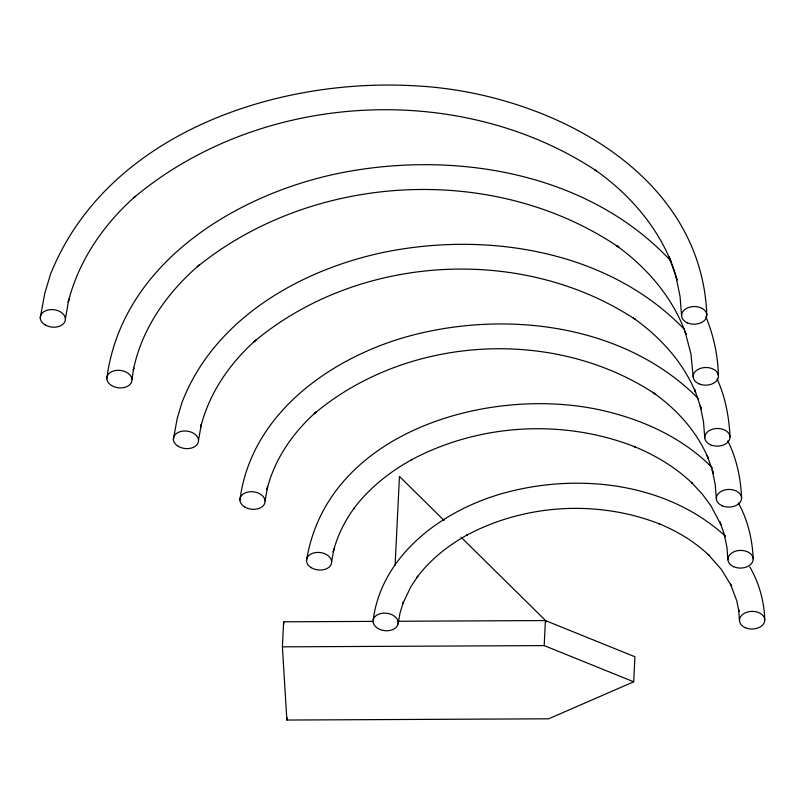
<?xml version="1.0" encoding="UTF-8"?>
<svg xmlns="http://www.w3.org/2000/svg" width="805" height="805" viewBox="0 0 805 805"><rect width="100%" height="100%" fill="white"/><g stroke="black" fill="none" stroke-linecap="round" stroke-linejoin="round"><path stroke-width="1.21" d="M397.61 621.269L545.418 620.564L634.914 656.759L633.696 681.795L548.668 718.805L286.872 720.042L282.394 646.838L283.622 621.802L372.554 621.39M286.872 720.042L286.993 717.537M395.104 565.291L399.451 476.429L444.108 520.473M633.696 681.795L544.19 645.6L545.418 620.564M106.813 378.732C121.545 262.44 238.703 192.174 344.61 172.169C458.377 150.766 589.985 173.598 671.3 261.414M131.96 379.477L133.751 367.925L133.298 370.048M40.25 318.025L44.698 293.624L50.514 274.223C106.351 134.747 273.942 77.934 413.498 85.753C542.439 91.549 701.175 168.648 706.83 314.876M65.396 318.76L68.888 299.128L68.214 302.298C78.437 260.8 103.644 224.374 135.381 196.289L133.399 198.06C259.733 91.669 458.951 79.786 596.696 171.042L594.503 169.513C632.76 196.269 664.638 234.346 677.096 279.979L669.186 256.876L670.233 259.914M173.367 439.439L177.191 418.54L181.96 402.601C214.18 318.357 301.483 269.011 386.169 251.844C489.289 231.438 608.862 251.09 684.3 329.255M198.523 440.184L201.381 424.054L200.938 426.157M239.93 500.147C251.23 410.107 338.231 352.238 420.502 333.21C515.633 311.022 627.518 327.082 698.549 398.767M265.076 500.891L267.632 486.512L266.958 489.682C274.435 459.273 292.96 432.557 316.194 411.969L314.222 413.73C407.139 335.474 553.669 326.739 654.978 393.856L652.785 392.337C676.603 409.081 697.05 431.52 708.309 458.609L707.253 455.57L713.341 473.32L712.264 470.221L715.202 484.399L716.349 498.758M306.494 560.864C327.162 429.83 493.505 384.066 605.451 411.154C643.95 420.381 681.463 437.588 710.04 465.491M331.64 561.598L333.884 548.98L333.21 552.139C337.215 536.07 344.681 520.996 354.492 507.703L353.556 508.911C369.002 488.233 389.61 471.851 412.12 459.454L411.244 459.937C479.206 423.531 563.51 418.66 635.215 446.956L634.28 446.574C655.622 455.318 675.747 467.423 692.451 483.433L691.404 482.366L702.111 493.878L711.057 506.013L720.998 524.84L719.952 521.801L725.013 536.593M373.158 619.971C382.053 553.297 444.612 508.971 505.55 492.62C579.439 472.807 666.661 482.869 724.933 535.758M398.083 623.905A12.628 8.764 6.6 0 0 380.916 613.511A12.628 8.764 6.6 0 0 377.867 628.403A12.628 8.764 6.6 0 0 398.083 623.905L400.025 613.018L403.295 602.261L402.742 603.79L410.631 587.147L417.805 576.3L416.869 577.507C430.192 559.676 447.972 545.538 467.383 534.842L466.508 535.325C525.222 503.88 598.035 499.674 659.979 524.115L659.043 523.733C677.458 531.27 694.816 541.725 709.225 555.531L708.179 554.464L721.451 569.548L731.232 585.627L730.497 584.168L736.736 600.681L738.96 611.418L738.648 609.838L739.513 620.695M133.348 369.958C141.801 328.4 167.52 292.165 199.358 264.956L197.416 266.686C313.91 172.351 494.612 162.721 618.965 247.336L616.741 245.797C647.451 268.035 673.372 298.222 686.041 334.327L684.985 331.257L690.921 353.818L693.186 376.821M200.707 427.214C209.119 393.102 229.838 363.166 255.92 340.072L253.947 341.843C358.004 254.209 522.093 244.418 635.548 319.585L633.364 318.066C660.06 336.842 682.992 362.009 695.611 392.377L694.564 389.338L701.256 408.88L700.189 405.78L703.479 421.679L704.767 437.789M282.394 646.838L544.19 645.6M461.084 537.207L546.826 621.772M708.994 464.425L712.395 467.886M738.366 502.924C747.724 520.01 752.434 539.35 753.168 558.75M749.817 566.921C759.065 582.951 764.247 601.214 764.75 619.719M727.811 440.888C736.605 458.528 740.751 478.17 741.586 497.782M717.074 378.893C725.355 397.036 729.099 416.97 730.004 436.813M705.854 316.596C713.592 335.373 717.949 355.538 718.422 375.844M725.063 536.734L724.349 534.671L726.925 547.118L727.931 559.727M676.029 276.89L680.034 296.24L681.604 315.852M283.622 621.802L283.773 624.288M45.07 324.858A12.628 8.764 6.6 0 0 65.285 320.36A12.628 8.764 6.6 0 0 48.119 309.965A12.628 8.764 6.6 0 0 45.07 324.858M687.39 322.855A12.628 8.825 -1 0 0 706.83 315.671A12.628 8.825 -1 0 0 688.426 307.57A12.628 8.825 -1 0 0 687.39 322.855M111.633 385.565A12.628 8.764 6.6 0 0 131.849 381.067A12.628 8.764 6.6 0 0 114.672 370.672A12.628 8.764 6.6 0 0 111.633 385.565M698.982 383.824A12.628 8.825 -1 0 0 718.412 376.639A12.628 8.825 -1 0 0 700.008 368.539A12.628 8.825 -1 0 0 698.982 383.824M178.187 446.272A12.628 8.764 6.6 0 0 198.402 441.784A12.628 8.764 6.6 0 0 181.236 431.379A12.628 8.764 6.6 0 0 178.187 446.272M710.563 444.793A12.628 8.825 -1 0 0 729.994 437.608A12.628 8.825 -1 0 0 711.59 429.508A12.628 8.825 -1 0 0 710.563 444.793M244.75 506.989A12.628 8.764 6.6 0 0 264.966 502.491A12.628 8.764 6.6 0 0 247.799 492.086A12.628 8.764 6.6 0 0 244.75 506.989M722.145 505.761A12.628 8.825 -1 0 0 741.576 498.577A12.628 8.825 -1 0 0 723.182 490.476A12.628 8.825 -1 0 0 722.145 505.761M311.314 567.696A12.628 8.764 6.6 0 0 331.529 563.198A12.628 8.764 6.6 0 0 314.353 552.794A12.628 8.764 6.6 0 0 311.314 567.696M733.727 566.73A12.628 8.825 -1 0 0 753.168 559.545A12.628 8.825 -1 0 0 734.764 551.445A12.628 8.825 -1 0 0 733.727 566.73M745.309 627.699A12.628 8.825 -1 0 0 764.75 620.514A12.628 8.825 -1 0 0 746.346 612.414A12.628 8.825 -1 0 0 745.309 627.699"/></g></svg>
